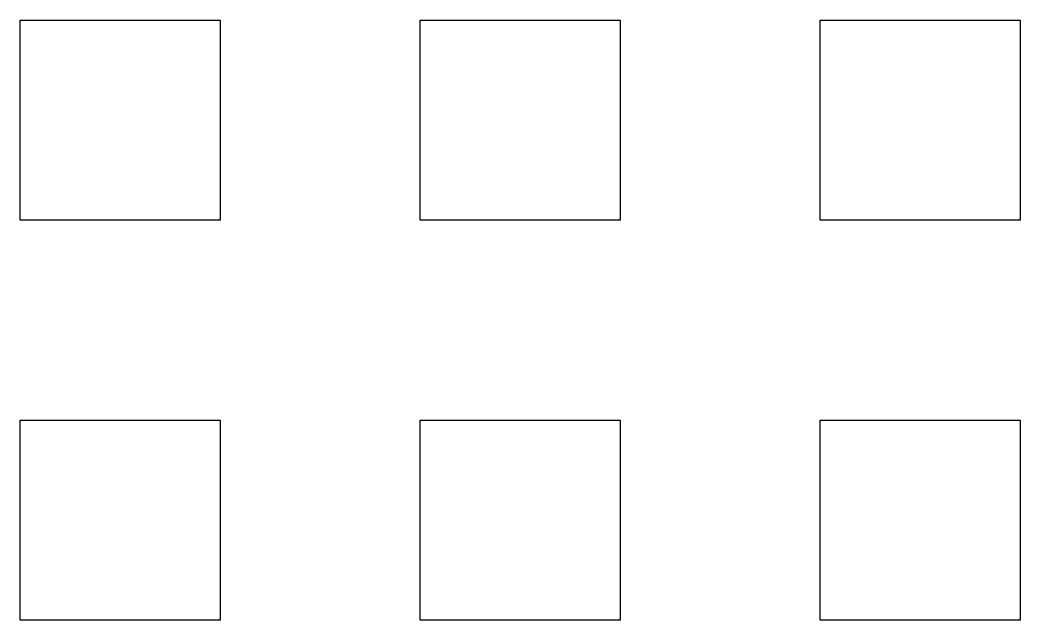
# Model space of a CAD drawing. Header units: millimetres. Extents: x -127141 to 682685, y -1234500 to 49778.
# Drawn here: x 70697 to 195697, y -112500 to -37500 of the extents above; entities that cross this region are included whole.
import ezdxf

# ---------------------------------------------------------------- set-up
doc = ezdxf.new("R2010")
doc.units = ezdxf.units.MM
doc.header["$MEASUREMENT"] = 0
doc.layers.add('LUOI GIONG', color=160, linetype='Continuous', plot=False)

msp = doc.modelspace()

# ---------------------------------------------------------------- linework, layer by layer
at = {"layer": 'LUOI GIONG'}
for points in [[(70697.5, -37500), (95697.5, -37500), (95697.5, -62500), (70697.5, -62500)], [(120697.5, -37500), (145697.5, -37500), (145697.5, -62500), (120697.5, -62500)], [(170697.5, -37500), (195697.5, -37500), (195697.5, -62500), (170697.5, -62500)], [(70697.5, -87500), (95697.5, -87500), (95697.5, -112500), (70697.5, -112500)], [(120697.5, -87500), (145697.5, -87500), (145697.5, -112500), (120697.5, -112500)], [(170697.5, -87500), (195697.5, -87500), (195697.5, -112500), (170697.5, -112500)]]:
    msp.add_lwpolyline(points, close=True, dxfattribs=at)

doc.saveas('drawing.dxf')
